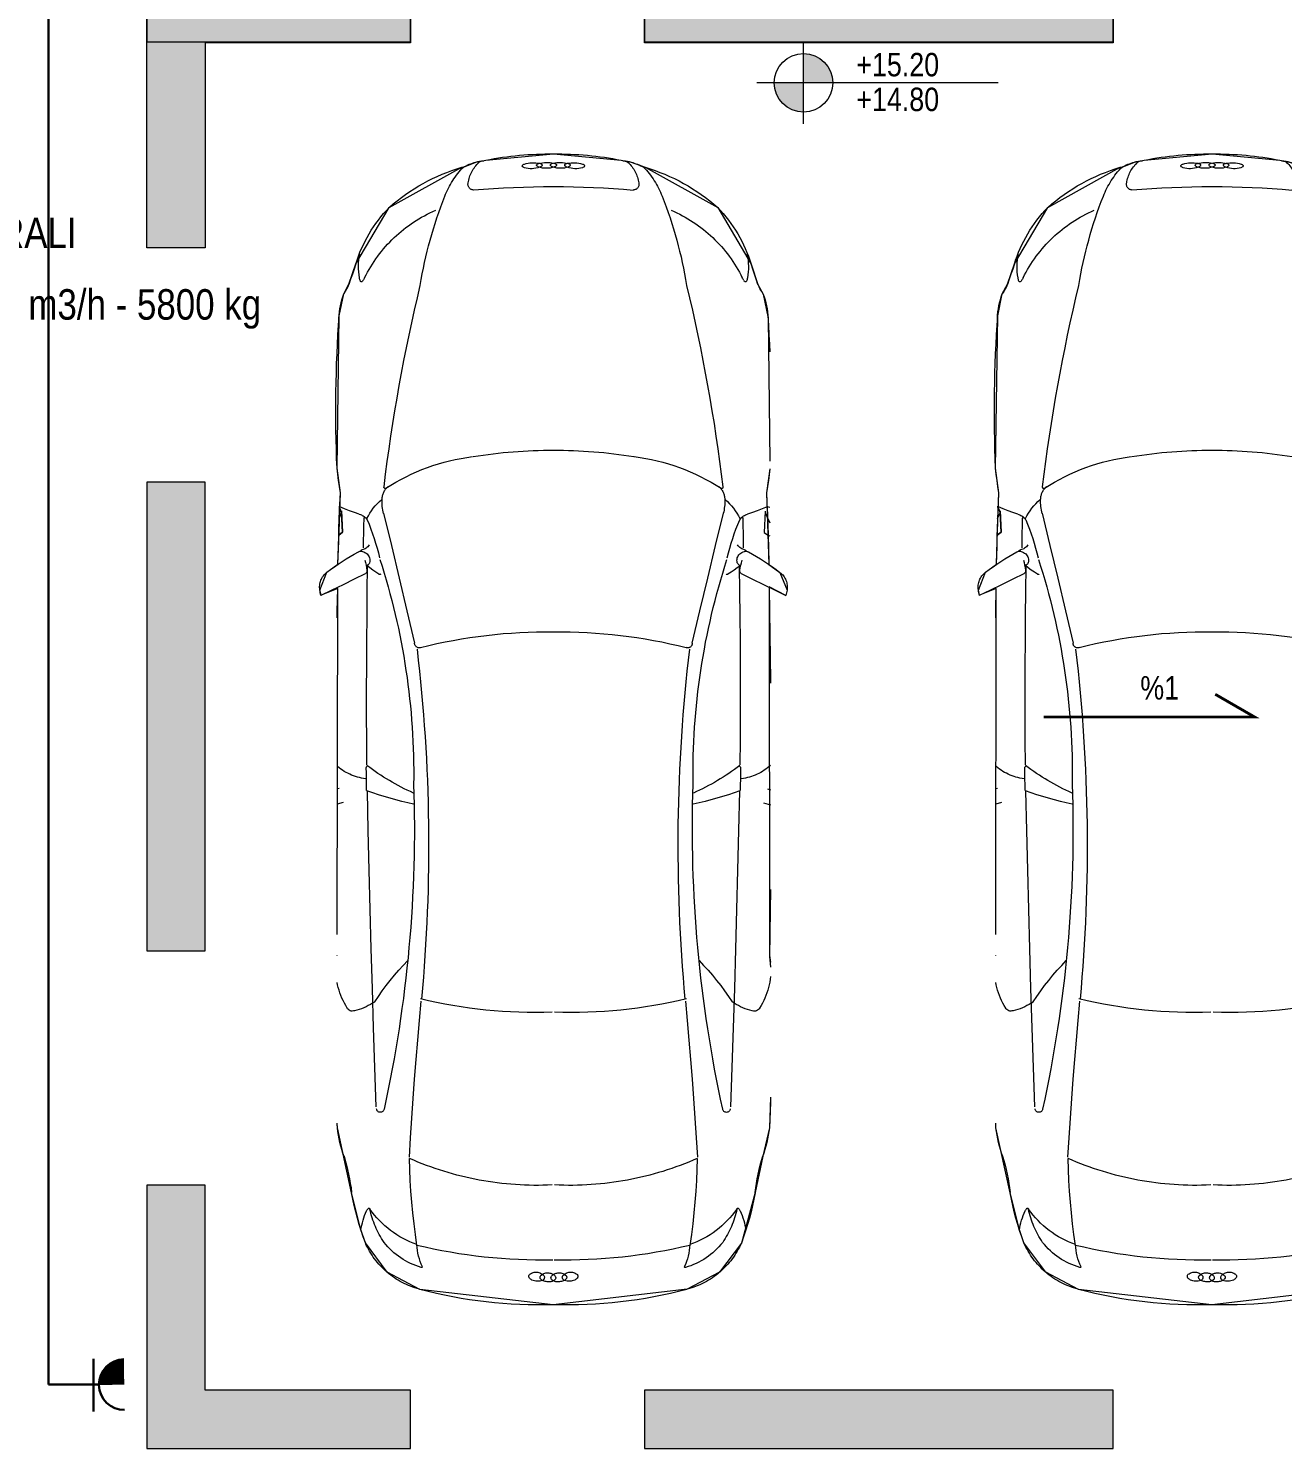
# Model space of a CAD drawing. Extents: x -1439 to 23780, y -1362 to 4476.
# Drawn here: x 20501 to 21036, y 391 to 997 of the extents above; entities that cross this region are included whole.
import ezdxf
from ezdxf.enums import TextEntityAlignment as Align
from ezdxf.xclip import XClip

# ---------------------------------------------------------------- set-up
doc = ezdxf.new("R2010")
doc.units = 0
doc.header["$MEASUREMENT"] = 0
doc.header["$XCLIPFRAME"] = 0
doc.layers.get('0').update_dxf_attribs({"color": 9, "lineweight": 9})
for name, color, linetype, lineweight in [('Audi$0$04', 8, 'Continuous', 9), ('Audi$0$06D', 8, 'Continuous', 9), ('Audi$0$21', 8, 'Continuous', 9), ('E-ETANŞ PRİZ', 7, 'Continuous', 30), ('E-KABLO', 7, 'Continuous', 30)]:
    doc.layers.add(name, color=color, linetype=linetype, lineweight=lineweight)
doc.styles.add('Audi$0$Arial', font='arial.ttf', dxfattribs={"height": 2.5})
doc.styles.add('Audi$0$DEBI-BLOCK', font='arial.ttf', dxfattribs={"width": 0.8})
doc.styles.add('Audi$0$MuuM_TEXT-STANDART', font='ARIALN.TTF')

# ---------------------------------------------------------------- blocks, each defined once
blk = doc.blocks.new('Audi$0$p-m-mekanik')
at = {"style": 'Audi$0$MuuM_TEXT-STANDART'}
for s, p in [('AUDI 1-2. KATLAR KLİMA SANTRALI', (1310.872276474303, 499.6625433275621)), ('LxWxH : 880x390x215 cm - 24600 m3/h - 5800 kg', (1310.872276474303, 469.1384222546076))]:
    blk.add_text(s, height=13, rotation=2.50128718e-08, dxfattribs=at).set_placement(p)
at = {"style": 'Audi$0$DEBI-BLOCK', "width": 0.75, "flags": 8}
for tag, p in [('-', (399.9695746748548, 1627.22826178441)), ('-', (251.7185007271292, 1361.557422710761)), ('-', (3296.348045410516, 465.1614830780345)), ('DEBI', (3296.348045410516, 452.458771057707))]:
    blk.add_attdef(tag, text='', height=13, rotation=90, dxfattribs=at).set_placement(p, align=Align.BOTTOM_RIGHT)
at = {"style": 'Audi$0$DEBI-BLOCK', "width": 0.75, "flags": 9}
for p in [(402.5695746748168, 1610.625549764081), (3298.948045410478, 448.5587710577056)]:
    blk.add_attdef('ID', text='', height=3.9, rotation=90, dxfattribs=at).set_placement(p, align=Align.MIDDLE)
at = {"style": 'Audi$0$DEBI-BLOCK', "width": 0.75, "flags": 8}
blk.add_attdef('KESITY', text='', height=13, rotation=90, dxfattribs=at).set_placement((3279.014712077183, 503.3305871654992), align=Align.TOP_LEFT)
at = {"style": 'Audi$0$DEBI-BLOCK', "width": 0.8, "flags": 8}
blk.add_attdef('X', text='', height=13, rotation=90, dxfattribs=at).set_placement((3279.014712077183, 499.4934261278976), align=Align.TOP_CENTER)
at = {"style": 'Audi$0$DEBI-BLOCK', "width": 0.75, "flags": 8}
blk.add_attdef('KESITX', text='', height=13, rotation=90, dxfattribs=at).set_placement((3279.014712077183, 495.5400562525028), align=Align.TOP_RIGHT)
blk = doc.blocks.new('Audi$0$p-floor mark_01')
h = blk.add_hatch(color=0)
h.dxf.hatch_style = 1
h.paths.add_polyline_path([(100, 587.5), (12.5, 587.5), (12.5, 500), (-12.5, 500), (-12.5, 612.5), (100, 612.5)])
h = blk.add_hatch(color=0)
h.dxf.hatch_style = 1
h.paths.add_polyline_path([(400, 587.5), (200, 587.5), (200, 612.5), (400, 612.5)])
h = blk.add_hatch(color=0)
h.dxf.hatch_style = 1
h.paths.add_polyline_path([(12.5, 400), (-12.5, 400), (-12.5, 200), (12.5, 200)])
h = blk.add_hatch(color=0)
h.dxf.hatch_style = 1
h.paths.add_polyline_path([(-12.5, 100), (-12.5, -12.5), (100, -12.5), (100, 12.5), (12.5, 12.5), (12.5, 100)])
h = blk.add_hatch(color=0)
h.dxf.hatch_style = 1
h.paths.add_polyline_path([(200, 12.5), (200, -12.5), (400, -12.5), (400, 12.5)])
at = {"color": 0}
for points in [[(100, 587.5), (12.5, 587.5), (12.5, 500), (-12.5, 500), (-12.5, 612.5), (100, 612.5), (100, 587.5)], [(400, 587.5), (200, 587.5), (200, 612.5), (400, 612.5), (400, 587.5)], [(12.5, 400), (-12.5, 400), (-12.5, 200), (12.5, 200), (12.5, 400)], [(-12.5, 100), (-12.5, -12.5), (100, -12.5), (100, 12.5), (12.5, 12.5), (12.5, 100), (-12.5, 100)], [(200, 12.5), (200, -12.5), (400, -12.5), (400, 12.5), (200, 12.5)]]:
    blk.add_lwpolyline(points, close=True, dxfattribs=at)
blk = doc.blocks.new('Audi$0$Group-321-1')
at = {"lineweight": 0}
for p, q in [((384783.0404226189, 69371.03703737732), (384783.0454955257, 69371.02952570902)), ((384784.4115424383, 69370.33322623753), (384784.4024818865, 69370.33296943169))]:
    blk.add_line(p, q, dxfattribs=at)
blk.add_lwpolyline([(384781.5515142901, 69367.98434943637), (384781.7489756022, 69367.69058126317), (384781.7548534236, 69367.68634296917), (384781.7923387385, 69367.64408719695), (384781.826259134, 69367.61685041881), (384782.0711422035, 69367.46127779443), (384782.3402966903, 69367.35298919129), (384782.3816751229, 69367.34140437085), (384782.4452552769, 69367.33317311786), (384782.7990547579, 69367.34397295988), (384783.036277071, 69367.49413952335), (384783.1020985211, 69367.55806925843), (384783.1402993364, 69367.58425538782), (384783.2058003336, 69367.66632236853), (384783.5053245599, 69368.23258221608), (384783.540306937, 69368.33224291622), (384783.6890093816, 69368.59966389736), (384783.7466077069, 69368.6084239063), (384783.8084187516, 69368.66262315822), (384783.8147476728, 69368.6843675388), (384783.7336735199, 69368.6843675388), (384784.4562495247, 69370.08700017455), (384784.536334641, 69370.2161617595), (384784.6671285072, 69370.4777350574), (384784.7897134165, 69370.73858226684), (384784.819535446, 69370.85867902258), (384784.8615447482, 69371.01198618795), (384784.907766177, 69371.2301975283), (384784.8820960541, 69371.3837804609), (384784.7923171953, 69371.51100635812), (384784.3138549381, 69371.83118594532), (384783.7776961802, 69372.0326255127), (384783.6197348419, 69372.03176459095), (384783.4799804747, 69371.96309589971), (384783.4374216382, 69371.9222494662), (384783.3299404929, 69371.79881007994), (384783.1493434826, 69371.58060250159), (384783.0088543631, 69371.32894572419), (384782.874466604, 69371.0739785558), (384782.8142959055, 69370.9298333333), (384782.0989579112, 69369.5315053641), (384782.0492403426, 69369.59011353157), (384782.0345796579, 69369.57315460613), (384782.0265719897, 69369.49133745974), (384782.0530293756, 69369.43943073365), (384781.9224232807, 69369.16272069358), (384781.8618378587, 69369.07620232357), (384781.572733821, 69368.4935200099), (384781.5478329869, 69368.4016861774), (384781.5487652928, 69368.35456400849), (384781.535104096, 69368.2638132716), (384781.5515142901, 69367.98434943637)], close=True, dxfattribs=at)
for centre, radius, start, end in [((384783.7002488226, 69371.6913544825), 0.3498021483591383, 77.58661068379296, 129.0275571541324), ((384783.3656927163, 69370.12154418147), 1.954988160792558, 60.96601148066394, 77.83400075226027), ((384784.3200433344, 69371.04522039733), 1.244267272932652, 132.4655380697325, 142.7244158092593), ((384783.7202785564, 69371.82730503439), 0.2983663543140856, 161.3049374906192, 177.743599169579), ((384783.7431655147, 69371.57129641499), 0.4025143222824345, 118.7200405959984, 140.7847687057622), ((384783.680325825, 69371.6404067432), 0.312480107745655, 79.03531116137512, 114.6796663962398), ((384783.8911569568, 69371.74893458892), 0.2435775742046316, 127.2849191610867, 150.4820625111644), ((384783.7368842547, 69371.94078550737), 0.0070138906523912, 14.30737728654492, 65.78766829894647), ((384783.6239929062, 69371.45449564197), 0.4181482123973927, 82.5082130728109, 117.4781367208745), ((384786.159974889, 69370.09974605514), 3.047871568934975, 144.4512639894666, 151.4415190125865), ((384783.1339376865, 69369.63706716785), 2.300484933354411, 61.7007492894186, 76.26458323917203), ((384782.5382675502, 69372.33731877894), 0.9574641858481436, 316.2185710409952, 325.7418044744119), ((384783.5083511993, 69371.84107766264), 0.0862314491859874, 181.3459599537109, 189.6397386832451), ((384783.4275220588, 69371.82806669494), 0.0044218996027969, 198.8504189284605, 328.8627297751233), ((384783.4780704501, 69370.06385943378), 1.95498816084812, 47.82212561582031, 64.69011485358692), ((384784.1758989197, 69371.76587521982), 0.0116228077802083, 115.4858821309777, 202.8384480021364), ((384784.2047976461, 69371.77977778294), 0.0436816092483191, 204.9366467582745, 291.6010371563049), ((384784.1827314048, 69371.75273581482), 0.0264285725199241, 86.25131350310285, 116.6000344669025), ((384784.1802174372, 69371.71738374222), 0.0618696848978988, 44.04057309094982, 86.06863463306861), ((384784.218950953, 69371.74828310356), 0.0100725345705801, 111.9283104300689, 196.7628904811233), ((384784.245017412, 69371.75461838322), 0.0368322690439756, 193.5154874138824, 249.2754029825842), ((384784.226715495, 69371.73132559302), 0.0287379628545424, 93.4708897569202, 113.7003470534444), ((384784.215737871, 69371.75099650183), 0.0129126003587845, 292.5149725822491, 43.91301186059133), ((384784.2217792669, 69371.69202346112), 0.0680624771396786, 58.34094723028844, 87.30825091934582), ((384784.266549536, 69371.72705086012), 0.0152877514780457, 157.3959095720804, 204.4646875178178), ((384784.2639588178, 69371.72678129884), 0.0130583123064995, 105.2380549100657, 152.0925405282488), ((384784.2396135595, 69371.72114288357), 0.0339160089870706, 22.28965877449798, 58.16624635326638), ((384784.2683673544, 69371.70638323901), 0.0339160089425257, 67.48988053183197, 103.3664676801319), ((384784.2587574183, 69371.72945123544), 0.0130583121902756, 333.563584708396, 20.4180717973747), ((384784.2551028978, 69371.67491806857), 0.0680624771660405, 38.34787549762579, 67.31517932069293), ((384783.6080829738, 69371.27260708438), 0.5525423945704754, 133.0236941956187, 146.1227845706138), ((384784.2512866112, 69371.76084167145), 0.0450205052383476, 244.6107160294459, 282.6821737362323), ((384784.2938193696, 69371.73900913072), 0.0450205049078826, 202.9739526592234, 241.0454105083228), ((384784.2574662653, 69371.73171340469), 0.0152877516284439, 281.1914392787127, 328.2602167012451), ((384784.292417197, 69371.73028754357), 0.0368322691756745, 236.3807232756979, 292.1406388998525), ((384784.3065419157, 69371.70438576999), 0.0129126003619169, 81.74311441453403, 193.141154583526), ((384784.3363048409, 69371.71227366879), 0.043681609322776, 194.0550892317754, 280.7194796334733), ((384784.3024642308, 69371.70541480399), 0.01007253459776, 288.8932358830022, 13.72781480011426), ((384784.2841596418, 69371.70183886975), 0.0287379630892161, 11.95577948215946, 32.18523628089459), ((384784.2999360788, 69371.6559308244), 0.0618696846305092, 39.58749169758675, 81.61555320856033), ((384784.3418542116, 69371.6806885121), 0.0116228078840048, 282.8176808536799, 10.17024456856148), ((384784.3271952625, 69371.67858090076), 0.0264285726363793, 9.056091890992866, 39.4048127679727), ((384783.2195127354, 69369.59314053798), 2.300484933358805, 49.39154326351768, 63.95537709086441), ((384793.5272064585, 69365.62204652262), 11.96680530893938, 150.1372720717108, 152.8972310905396), ((384800.1056264557, 69364.19625620602), 18.17990201205225, 156.1349588412521, 158.2411111303297), ((384783.4050481375, 69370.21541081375), 1.343000516641577, 60.01738873332177, 86.68797196595672), ((384784.5585694397, 69371.25076890897), 0.3498021485358823, 356.6285692132683, 48.06951584809453), ((384783.2748803343, 69371.42358390622), 0.0158656320071467, 339.003904687722, 150.3983213057386), ((384784.4940709949, 69371.43945206945), 0.2435775744201498, 335.1740638174758, 358.3712070646293), ((384784.739884166, 69371.42593443386), 0.007013890488563001, 59.86845844248861, 111.348749926108), ((384784.5287863645, 69371.20488245763), 0.3124801078493274, 10.97646013994169, 46.62081514681707), ((384865.0478565178, 69325.718902895), 93.69606463265801, 150.8030725621275, 151.6277473261973), ((384777.8715314694, 69372.85345975014), 5.605247355084512, 330.8944123424992, 345.1643524666977), ((384783.5313988864, 69370.15055356114), 1.343000516431742, 38.96815450401051, 65.63873755694424), ((384781.8315180973, 69372.32159134217), 3.047871569132416, 334.2146073840299, 341.2048623741222), ((384784.410565533, 69371.05073911423), 0.4181482126543444, 8.177989688528863, 43.14791337133943), ((384784.4360016789, 69371.21565586214), 0.4025143225143703, 344.8713578246735, 6.936085858047674), ((384783.6722759097, 69371.37772666202), 1.244267272650692, 342.9317105809953, 353.190588269219), ((384784.6573576429, 69371.34629185747), 0.2983663541265296, 307.9125272197693, 324.351188955416), ((384783.7734386867, 69370.61255045596), 1.010455724059688, 153.0694778982191, 161.9185911851493), ((384783.1167923395, 69370.8332581143), 0.3186275708637596, 120.9728856795587, 155.4755557488732), ((384782.9706170958, 69371.07419906514), 0.0368887230569643, 91.80000956888539, 120.3439243344244), ((384782.9629824776, 69371.07908416017), 0.0326344118359172, 45.48642201566353, 78.55436450792334), ((384782.8486255968, 69370.93316240872), 0.2178507720010953, 28.76175149546496, 50.9847501003894), ((384784.8286298975, 69371.10886236947), 0.0044218994446907, 156.7933951792741, 286.8057034424609), ((384784.792084843, 69371.18212282412), 0.0862314492585211, 296.016387643213, 304.3101665108914), ((384784.1505833879, 69371.13774394048), 1.110373976815149, 185.5929860547506, 197.2706345992854), ((384785.7607760822, 69370.68316910429), 0.9574641856548224, 159.9143219344002, 169.4375553464991), ((384768.9055667257, 69380.21159585133), 18.17990201197529, 327.4150153400575, 329.5211675918141), ((384822.9408911379, 69349.52026877638), 45.48090917561267, 151.9178272061257, 153.8966286939996), ((384776.6074931544, 69373.5829487619), 7.123628307055153, 326.0793961133, 338.1164433750532), ((384782.7340587102, 69368.932494688), 2.053129795241379, 60.68216725469162, 76.50320586801631), ((384784.272049805, 69370.93178548297), 0.5525423943988907, 339.5333418177627, 352.6324322789538), ((384784.5889532362, 69370.74905558713), 0.0158656321567198, 335.2578058237369, 146.652221711764), ((384782.8801234989, 69368.85751799813), 2.053129795126458, 49.15292047915004, 64.97395933781989), ((384788.9004862178, 69367.19217391433), 5.605247355051272, 140.4917738339094, 154.7617140281527), ((384699.7854853228, 69410.54992655918), 93.69606463261509, 334.0283790765118, 334.8530537861511), ((384773.8987516132, 69375.69755194742), 11.96680530874396, 332.7588953542664, 335.5188543458619), ((384790.2300502175, 69366.59033784733), 7.123628307177032, 147.5396829630128, 159.5767301286856), ((384783.8462355316, 69371.29396909924), 1.11037397676685, 288.3854918774865, 300.0631404692817), ((384784.4389430626, 69370.11683466512), 0.2178507722216231, 74.67137631840478, 96.89437483386291), ((384784.2014482712, 69370.27649209213), 0.3186275708698421, 330.1805708137133, 4.683240604397087), ((384784.4908480612, 69370.29481366627), 0.0326344118661757, 47.10176180129525, 80.1697042691917), ((384784.4824284086, 69370.29816940802), 0.0368887229124478, 5.312201861807474, 33.85611631798246), ((384825.2730058789, 69347.60695140138), 48.30265178816379, 152.0551005723645, 152.1719452873196), ((384782.4027800147, 69368.6924993447), 1.563621213239429, 74.98539193690318, 82.5895034223858), ((384783.6393448883, 69370.68138230266), 1.010455724038191, 323.7375350634988, 332.5866484991483), ((384782.4964555969, 69369.9749909546), 0.2387884675881178, 70.63492537720325, 104.3906069724314), ((384782.7293223899, 69369.20786341075), 0.9545311043662441, 86.62790421040638, 100.5160201591195), ((384782.5618396718, 69370.15329435584), 0.0058476883975403, 151.7804776858651, 223.8989130914362), ((384821.1878617357, 69350.01289725953), 43.56496261790569, 152.4768734628505, 153.5907061841437), ((384780.1045679153, 69371.44513727463), 2.972654988612402, 314.8855468710587, 333.6766171440912), ((384743.6697706304, 69390.21102161384), 45.48090917596133, 331.7594977081923, 333.7382992418987), ((384783.1066297747, 69369.01418730992), 0.9545311044009102, 25.14010633848291, 39.0282223038683), ((384782.8782287625, 69368.44844618438), 1.56362121325601, 43.06662273578132, 50.67073440441602), ((384782.098825665, 69369.52556623396), 0.07995125130081401, 143.4718717064225, 205.3483243032675), ((384782.1495170811, 69369.49737355059), 0.1376712735919119, 137.1664338394829, 146.6021581154718), ((384967.4627986772, 69508.00272714767), 231.3789947734501, 216.7416157136026, 216.7940108203771), ((384678.7516665729, 69458.2207693468), 136.450565060422, 319.2526015187024, 319.4925882230672), ((384782.514923584, 69369.58202828282), 0.0185971796773038, 41.38587348726872, 155.3161465843415), ((384783.9579523336, 69371.21199646419), 2.158500350013701, 228.5421561994104, 243.7224231827864), ((384786.4545019648, 69368.18564510044), 2.972654988729948, 151.9795091467883, 170.7705794288091), ((384782.9195613969, 69369.91120294857), 0.986771052513436, 205.1819552525269, 214.4777125467105), ((384740.7557081665, 69390.99062567906), 48.30265178813734, 333.4841811311338, 333.6010257834328), ((384795.1786366188, 69363.07501582892), 14.58723217685821, 154.131932185875, 155.3338004803066), ((384783.9724497939, 69369.42921240196), 0.0058476883722028, 261.7572125040324, 333.8756493155701), ((384783.8656865405, 69369.27214939585), 0.238788467603148, 21.26551931947093, 55.02120103576603), ((384782.1321205707, 69369.37989430026), 0.0385583782957723, 287.171053284051, 347.5367777232382), ((384781.9661107239, 69369.54334083943), 0.2494251296583731, 316.3484353704709, 326.7202074930113), ((384782.1505732414, 69369.37410034241), 0.0193525761953757, 352.1472999411857, 47.07927246585621), ((384782.2653205382, 69368.91444785756), 0.4843113183250864, 94.4328073924962, 101.9444058529415), ((384782.1667148628, 69369.41423542725), 0.0111774059663441, 312.8598860043378, 34.81050539448773), ((384782.2279977844, 69369.38900550512), 0.0083074887732057, 38.23228437482054, 92.0308323370829), ((384745.0919206057, 69389.07379500679), 43.56496261794364, 332.0654201917997, 333.1792529147895), ((384791.1445365428, 69364.80545010675), 10.09567924637132, 153.389795120458, 154.106662977346), ((384781.4440564258, 69369.96942800487), 0.9861543805361744, 309.9161742944115, 319.8631083056857), ((384782.12392833, 69369.36343779713), 0.0208682048374519, 210.1337502563614, 261.9010480954536), ((384782.1219502368, 69369.34509301705), 0.0094106451753982, 178.2703908717264, 230.3207191817169), ((384782.0851622913, 69369.29985552678), 0.0488975542694614, 5.779055627024446, 50.9892651037068), ((384782.1315955954, 69369.39582904265), 0.054101346892036, 258.6932034876902, 282.7156460172121), ((384784.018856284, 69371.18073378534), 2.158500350037418, 241.9337030407994, 257.1139701947554), ((384781.8011505918, 69367.55738424876), 1.667026785979498, 81.88636859993944, 84.94229609538489), ((384782.0500725403, 69369.26028403842), 0.0543016107197016, 255.4486190132045, 293.8595052256877), ((384782.0653454593, 69369.21232467062), 0.0035137453124988, 147.6525392057015, 275.801275964945), ((384782.3152485478, 69369.20194695273), 0.2414633490335972, 178.311176037347, 202.8016539544177), ((384782.0802959231, 69369.20745194767), 0.0065910963693464, 121.6403048658037, 166.7714618673126), ((384783.0276578172, 69368.32429630242), 1.387263075282165, 142.8162607961192, 147.1796447808551), ((384782.2723870996, 69369.02588451227), 0.1960015393010728, 137.8698248164604, 155.4347593373984), ((384787.0531752221, 69366.13740280231), 5.965444346038106, 150.4859381148569, 156.7364650485879), ((384782.1584124901, 69369.07403078822), 0.0723333247977811, 153.7581970164235, 202.5543009926437), ((384783.535627186, 69369.05808970696), 0.0185971797512997, 330.3399798796877, 84.27025324804757), ((384789.1280892799, 69366.44559309975), 7.518706228063415, 159.6869696588059, 166.351560767887), ((384782.081767011, 69369.05536290497), 0.0048078029205758, 20.93842580388289, 175.9316898251757), ((384782.8575929597, 69369.5028645388), 0.8908880835858148, 210.0252118511443, 235.5657263307474), ((384916.0428692807, 69336.41654079402), 136.4505650603141, 166.163538255242, 166.4035248560552), ((384783.6274330568, 69370.50178279419), 2.151138606382601, 233.7693723993977, 242.935324073966), ((384783.54604492, 69368.7124371674), 0.0083074889180692, 33.62529393752668, 87.42384260969322), ((384783.1386963838, 69368.46613426688), 0.4843113183116575, 23.71172052802407, 31.22331903545619), ((384784.4746301554, 69368.4138006111), 0.986154380546764, 165.793018057383, 175.739952030911), ((384783.5945304599, 69368.62922294658), 0.0385583783638112, 138.119348756019, 198.4850731161236), ((384783.5790662786, 69368.64083888808), 0.0193525762280166, 78.57685456609488, 133.5088265712049), ((384783.8241060239, 69368.58961106937), 0.2494251295861567, 158.9359187462275, 169.3076908972171), ((384783.6022679833, 69368.67734995321), 0.0111774059668472, 90.84562145838028, 172.7962398346345), ((384788.1969488005, 69600.02189305398), 231.3789947734216, 268.8621154051777, 268.9145106185428), ((384783.7323015347, 69368.68708479892), 0.0799512512683751, 280.3078022265083, 342.1842546616202), ((384783.6798451307, 69368.71183904549), 0.1376712734655701, 339.0539681991913, 348.4896925480284), ((384783.6344523101, 69370.4981797329), 2.151138606369366, 242.7208023194934, 251.8867539776508), ((384774.624146454, 69373.28555112693), 10.09567924627692, 331.5494633472379, 332.2663313727987), ((384783.5568694275, 69368.54441179225), 0.0488975541103994, 74.66686139083411, 119.877070890817), ((384770.8665620931, 69375.55467562375), 14.58723217680829, 330.3223259399804, 331.5241941538019), ((384783.607783936, 69368.63808505546), 0.0541013465061648, 202.9404803543278, 226.9629228572176), ((384783.5721818515, 69368.60067290803), 0.0094106453711274, 255.3354071543315, 307.3857353745208), ((384783.5859344696, 69368.61297369262), 0.0208682049644928, 223.755078100961, 275.522375956357), ((384783.5672203709, 69369.578752353), 0.9867710528856712, 271.1784137743861, 280.4741711580764), ((384781.8971335092, 69368.35772794568), 0.3520556503604513, 155.674600036337, 172.8272365742936), ((384783.225122789, 69368.53683462628), 0.1960015392361341, 330.2213669267638, 347.786301640769), ((384783.3431940654, 69368.67429102039), 0.2414633488211516, 282.854472456326, 307.3449501831015), ((384783.4846254347, 69368.48659390149), 0.0065910965856936, 318.8846656675594, 4.015819336332199), ((384783.5451708903, 69368.49283333213), 0.0543016106825458, 191.7966211245937, 230.2075072471659), ((384783.4972995813, 69368.47728660278), 0.0035137453697357, 209.8548504763201, 338.0035861865044), ((384781.2507015888, 69368.37223716514), 0.2985871932513548, 356.6067216570964, 5.66016134063183), ((384783.2715557018, 69369.29037283272), 0.8908880832961521, 250.0903999861584, 275.6309143837634), ((384783.3306810764, 69368.47229221054), 0.0723333248765244, 283.1018253822615, 331.8979294430074), ((384783.3601909798, 69368.39913358222), 0.0048078029345668, 309.7244379823752, 104.7176999173818), ((384782.3066148866, 69367.29792377226), 1.667026786108718, 40.71383002182051, 43.76975784659761), ((384764.3471729328, 69370.88590239074), 17.38678604634456, 351.3261701355285, 351.6312925582594), ((384777.1322378698, 69372.60319780724), 7.518706227856923, 319.3045656259003, 325.9691568272747), ((384781.8006690071, 69368.14100545777), 0.280929753177643, 142.9980094470155, 163.9070246264475), ((384781.6108113529, 69368.28765831693), 0.0411438464539288, 126.4312649320135, 146.9765236121961), ((384781.5893623901, 69368.31792605919), 0.0039790854840795, 74.7911836373757, 133.7856326445535), ((384781.5844523271, 69368.31345056061), 0.0102270300912391, 1.637601306852396, 54.39629475396457), ((384781.5006214761, 69368.30128172236), 0.09488540598161099, 358.816994299394, 7.383893231302007), ((384782.2011879791, 69368.28944747361), 0.605781818662173, 179.0659416800502, 219.4797755979876), ((384782.2147994305, 69368.74154560432), 1.387263075243672, 338.4764815404474, 342.8398656467571), ((384782.1372638864, 69368.15895853838), 0.6112208503833017, 170.0439005854987, 196.5990624265012), ((384783.5739930696, 69367.65105117156), 1.842265409779598, 162.0198581950229, 174.3283621307194), ((384778.0913312027, 69370.73761757957), 5.965444345839508, 328.9196613507256, 335.1701882821022), ((384782.3165630052, 69368.28534245209), 0.8221291455187598, 201.4761581976096, 226.3392365936705), ((384782.1191241487, 69367.79541977035), 0.3802511141003176, 174.3104731621578, 196.6697420161616), ((384781.9404698478, 69367.68894818542), 0.1449324580838845, 160.421482749868, 200.1827664714715), ((384781.8273504815, 69367.73204394888), 0.0243161162774968, 63.76494991939244, 169.9952658025476), ((384784.0991778646, 69371.38049728776), 4.273889901050794, 238.0489160236515, 242.634110258559), ((384781.9366804476, 69367.80858158108), 0.2188669085750566, 213.4366515774982, 228.8732714406686), ((384781.3492981714, 69368.79301194695), 1.842265409917504, 311.3277641313319, 323.6362681777017), ((384781.862583654, 69367.70928803753), 0.0958410027359276, 222.8672589702789, 244.0074838356121), ((384781.8297528776, 69367.64896682558), 0.0272133221992764, 202.2017716436486, 232.2843354215208), ((384782.6953174758, 69368.71429539406), 1.399874235631634, 231.6245645209734, 243.520375042481), ((384782.9009679686, 69367.8424484893), 0.3520556507087822, 312.828889903144, 329.9815262294022), ((384781.9794815796, 69367.56597502658), 0.00393016241724, 106.1480038918371, 191.2356342870596), ((384781.9925914532, 69367.56896170812), 0.0173747610563239, 192.4725242850968, 226.4338394067552), ((384781.9841570789, 69367.54772153107), 0.0227713724609817, 79.74326276873546, 104.6743466444739), ((384782.0763397061, 69367.65717715042), 0.1390124710729419, 226.4812893768036, 253.2418444075125), ((384781.9679435661, 69367.46729640094), 0.104786947275816, 43.02744566408024, 79.06399564217247), ((384784.0734452069, 69371.3937061488), 4.273889901074466, 243.0220161175712, 247.607210357313), ((384782.668248841, 69368.04969990898), 0.6057818186550332, 266.1763506422281, 306.5901848306168), ((384782.7811054278, 69367.6377364765), 0.2809297532821471, 321.7491018256342, 342.658117023229), ((384783.0862381876, 69367.48736692885), 0.0948854059176445, 118.2722331390893, 126.839132111113), ((384795.1853947904, 69355.05629817258), 17.38678604633298, 134.0248337296906, 134.3299561979311), ((384783.0472591229, 69367.56257547026), 0.0102270301144433, 71.25983290709485, 124.0185261504152), ((384783.0109369656, 69367.56895817883), 0.0411438464094715, 338.6796030238081, 359.2248616074733), ((384783.0480334304, 69367.56917389837), 0.0039790853336872, 351.8704943628009, 50.86494417038347), ((384783.2895747219, 69367.32566078022), 0.2985871930353492, 119.995965032492, 129.049404645721), ((384782.0325342914, 69367.53539302167), 0.0039301626079234, 108.0078665659346, 193.0954979226211), ((384782.0455403257, 69367.53880361159), 0.0173747611132521, 194.3323887197008, 228.293703100671), ((384782.0377997459, 69367.51730088591), 0.0227713723763501, 81.60312753151732, 106.534210751136), ((384782.1263814225, 69367.62969063593), 0.1390124710983048, 228.3411537296626, 255.10170880669), ((384782.042998359, 69367.54591466028), 0.0228623931432975, 252.8527719302951, 277.4763585965605), ((384782.0242049767, 69367.43639191361), 0.1047869471821187, 44.88731007092645, 80.92386002675111), ((384782.022284549, 69367.51841321128), 0.030184117365996, 24.43778123601803, 42.48023936365997), ((384782.0456562727, 69367.52817047927), 0.0049340362184041, 273.6821905129262, 33.68219178308403), ((384782.0856428842, 69367.5070749807), 0.0049340361836441, 90.11406990416125, 210.1140720258274), ((384782.1018671087, 69367.51473624732), 0.0228623932079406, 206.3199036467378, 230.943489885124), ((384782.0905347122, 69367.48222519677), 0.0301841173821539, 81.31602286477012, 99.35848025596957), ((384782.1757827104, 69367.60433240255), 0.1390124710651526, 230.5544175494868, 257.3149725257593), ((384782.0966686701, 69367.51740466391), 0.0228623930939039, 254.7126363867601, 279.3362230561346), ((384782.0782822861, 69367.40863342576), 0.1047869470903695, 44.73226628780361, 80.76881625816543), ((384782.0768583336, 69367.48924543503), 0.0301841174668981, 26.29764567827616, 44.3401035592378), ((384782.099901072, 69367.49975609347), 0.0049340363351814, 275.5420560551542, 35.54205451561253), ((384782.5994852304, 69367.92169515246), 0.6112208505875798, 289.0570639881478, 315.6122256565617), ((384782.7254130076, 69368.69884702105), 1.399874235663832, 242.1357512690006, 254.031561633046), ((384782.1403507636, 69367.47956273769), 0.0049340363000382, 91.97393460065119, 211.973935471551), ((384782.1563177943, 69367.48774652643), 0.0228623929562839, 208.179767933893, 232.8033541215398), ((384782.1460465161, 69367.45488480931), 0.030184117315496, 83.17588705196574, 101.2183454130342), ((384782.2272866086, 69367.57969441717), 0.1390124711764063, 232.4142818747512, 259.1748370846415), ((384782.1490580919, 69367.48566678428), 0.017374760919182, 257.3624225700835, 291.3237376171514), ((384782.1361889694, 69367.38093415352), 0.1047869472207114, 46.59213081778669, 82.6286806264869), ((384782.1360986119, 69367.46684297836), 0.0227713724816486, 19.1219158435863, 44.05299919335773), ((384782.153868352, 69367.47311089128), 0.0039301625266179, 292.5606285544276, 17.64826017318684), ((384782.2044273679, 69367.46022396332), 0.0173747609343597, 259.2222874933464, 293.1836022734426), ((384782.1920856431, 69367.44098947325), 0.0227713724379093, 20.98178005935979, 45.91286328079482), ((384782.2096425963, 69367.4478308022), 0.00393016250336, 294.4204922045912, 19.5081227562845), ((384782.4332587368, 69367.42102446435), 0.0243161161897754, 315.6608603763217, 61.89117663580637), ((384782.3323026803, 69367.48781600955), 0.1449324580284345, 285.4733600371055, 325.2346436156128), ((384782.3146730294, 69367.69504234257), 0.3802511142623957, 288.9863843949592, 311.3456532616339), ((384782.3942307805, 69367.43638762094), 0.0958410028102468, 241.6486427703407, 262.7888675763328), ((384782.364355668, 69367.37454923353), 0.0272133223830799, 253.3717913403474, 283.4543547948513), ((384782.431717333, 69367.55447361052), 0.2188669085771363, 256.7828547440725, 272.2194747242026), ((384782.5976590696, 69368.14105269796), 0.8221291456024497, 259.3168899770112, 284.1799681154629)]:
    blk.add_arc(centre, radius, start, end, dxfattribs=at)
blk = doc.blocks.new('Audi$0$Group-322-1')
for p, q in [((384781.2966316729, 69370.15966860268), (384781.2702521097, 69370.09158108871)), ((384781.3309641568, 69370.21046979878), (384781.2966316729, 69370.15966860268)), ((384781.5742777753, 69369.97369966697), (384781.3309641568, 69370.21046979878)), ((384781.2351737057, 69370.03731856633), (384781.1990561204, 69370.00453540022)), ((384781.2556898024, 69370.01723791294), (384781.2351737057, 69370.03731856633)), ((384781.2702521097, 69370.09158108871), (384781.2556898024, 69370.01723791294)), ((384781.1618778258, 69369.97313559402), (384781.1406990381, 69369.93830641043)), ((384781.1990561204, 69370.00453540022), (384781.1618778258, 69369.97313559402)), ((384781.7840171732, 69369.47056705164), (384781.1997322143, 69370.00397158565)), ((384781.9623075615, 69369.39405936755), (384781.2556904473, 69370.01686126403)), ((384781.2556904473, 69370.01686126403), (384781.2754445061, 69369.99908607303)), ((384781.6544890143, 69369.86906011368), (384781.5742777753, 69369.97369966697)), ((384781.1406990381, 69369.93830641043), (384781.6919448003, 69369.43474844545)), ((384781.7823085762, 69369.66068357282), (384781.6544890143, 69369.86906011368)), ((384781.9441065457, 69369.42450143058), (384781.7823085762, 69369.66068357282)), ((384781.6228159528, 69369.410935877), (384781.7921490122, 69369.4694859317)), ((384781.7921490122, 69369.4694859317), (384781.8012634439, 69369.46466192511)), ((384781.8012634439, 69369.46466192511), (384781.8316628703, 69369.4192959392)), ((384781.8240559075, 69369.44527857442), (384781.8377311785, 69369.45634575747)), ((384781.8377311785, 69369.45634575747), (384781.8620362918, 69369.44348156192)), ((384781.8620362918, 69369.44348156192), (384781.8992648273, 69369.41829226926)), ((384781.6182764193, 69369.39504930857), (384781.6228159528, 69369.410935877)), ((384781.6494249496, 69369.36209115732), (384781.6182764193, 69369.39504930857)), ((384781.7937180371, 69369.38451318264), (384781.6889143468, 69369.35947822874)), ((384781.7663819642, 69369.38067696779), (384781.9464483798, 69369.21768066558)), ((384781.8225679475, 69369.39118342348), (384781.7937180371, 69369.38451318264)), ((384781.8894124919, 69369.36312169714), (384781.8225679475, 69369.39118342348)), ((384781.8316628703, 69369.4192959392), (384781.8726861344, 69369.40491804168)), ((384781.8992648273, 69369.41829226926), (384781.920532629, 69369.385060956)), ((384781.917514676, 69369.37203770637), (384781.908398824, 69369.36222441612)), ((384781.920532629, 69369.385060956), (384781.917514676, 69369.37203770637)), ((384781.9862521563, 69369.35965170134), (384781.9441065457, 69369.42450143058)), ((384781.6889143468, 69369.35947822874), (384781.6494249496, 69369.36209115732)), ((384781.908398824, 69369.36222441612), (384781.8894124919, 69369.36312169714)), ((384781.9691917833, 69369.30809108744), (384781.9114439378, 69369.36061321037)), ((384781.9625411526, 69369.22983487732), (384782.0080103743, 69369.30884947312)), ((384781.965932043, 69369.2362162193), (384781.9699670123, 69369.32571199241)), ((384781.9699670123, 69369.32571199241), (384781.9862521563, 69369.35965170134)), ((384781.9978159478, 69369.32898527349), (384781.9767450064, 69369.34831438787)), ((384782.0080103743, 69369.30884947312), (384781.9978159478, 69369.32898527349))]:
    blk.add_line(p, q)
blk.add_lwpolyline([(384781.3309641568, 69370.21046979878), (384781.5742777753, 69369.97369966697), (384781.6544890143, 69369.86906011368), (384781.7823085762, 69369.66068357282), (384781.9441065457, 69369.42450143058), (384781.9862521563, 69369.35965170134), (384781.979569146, 69369.34572370526), (384781.9978159478, 69369.32898527349), (384782.0080103743, 69369.30884947312), (384781.965932043, 69369.2362162193), (384781.9464483798, 69369.21768066558), (384781.7687364257, 69369.37854570683), (384781.6889143468, 69369.35947822874), (384781.6494249496, 69369.36209115732), (384781.6182764193, 69369.39504930857), (384781.6228159528, 69369.410935877), (384781.6919448003, 69369.43474844545), (384781.1406990381, 69369.93830641043), (384781.1618778258, 69369.97313559402), (384781.1990561204, 69370.00453540022), (384781.2351737057, 69370.03731856633), (384781.2556904473, 69370.01686126403), (384781.2702521097, 69370.09158108871), (384781.2966316729, 69370.15966860268)], close=True)
blk = doc.blocks.new('Audi$0$Group-323-1')
for p, q in [((384784.0264823449, 69368.50947018909), (384784.2703057658, 69368.52704183228)), ((384784.2703057658, 69368.52704183228), (384784.4020845771, 69368.5228437599)), ((384784.4020845771, 69368.5228437599), (384784.7362903662, 69368.46311015941)), ((384783.5713275443, 69368.40483516963), (384783.6090372685, 69368.4878335621)), ((384783.5745369655, 69368.41130967945), (384783.644911511, 69368.46674610872)), ((384783.6090372685, 69368.4878335621), (384783.6313412754, 69368.4912843703)), ((384783.6313412754, 69368.4912843703), (384783.6593285118, 69368.48542656863)), ((384783.644911511, 69368.46674610872), (384783.6630007421, 69368.49975958312)), ((384783.6630007421, 69368.49975958312), (384783.7402611368, 69368.50330517987)), ((384783.704915864, 69368.50035426988), (384784.6228291131, 69368.28910745755)), ((384783.7219497185, 69368.46116289032), (384783.7131256017, 69368.45112057833)), ((384783.7613488951, 69368.46324722382), (384783.7219497185, 69368.46116289032)), ((384783.7402611368, 69368.50330517987), (384784.0264823449, 69368.50947018909)), ((384783.803514769, 69368.44767470237), (384783.7613488951, 69368.46324722382)), ((384784.7362903662, 69368.46311015941), (384784.7150170127, 69368.40560428653)), ((384783.6310442011, 69368.45584679763), (384783.7073798072, 69368.43952925329)), ((384783.7131256017, 69368.45112057833), (384783.7104637779, 69368.43799373134)), ((384783.7104637779, 69368.43799373134), (384783.7222580326, 69368.42308797817)), ((384783.7222580326, 69368.42308797817), (384783.7840181142, 69368.38512291625)), ((384783.8015624608, 69368.40889742076), (384783.7659706065, 69368.43385442387)), ((384783.8561443705, 69368.41063321366), (384783.8015624608, 69368.40889742076)), ((384783.8281333331, 69368.43542103567), (384783.803514769, 69368.44767470237)), ((384783.8271097689, 69368.41785835079), (384783.8281333331, 69368.43542103567)), ((384783.8653762858, 69368.40603803816), (384783.8561443705, 69368.41063321366)), ((384783.9164834729, 69368.23431194984), (384783.8653762858, 69368.40603803816)), ((384783.8709940066, 69368.40006000848), (384784.644966776, 69368.23612263409)), ((384784.7150170127, 69368.40560428653), (384784.6750615347, 69368.34448677108)), ((384783.8082251639, 69368.3333419442), (384783.5708295418, 69368.38467446028)), ((384783.7840181142, 69368.38512291625), (384783.7954112725, 69368.35779151687)), ((384783.7954112725, 69368.35779151687), (384783.8361462372, 69368.25803568991)), ((384784.6750615347, 69368.34448677108), (384784.6231355616, 69368.28932644233)), ((384784.6260100451, 69368.14988184643), (384783.8955462297, 69368.30436527118)), ((384784.6228291131, 69368.28910745755), (384784.5968720971, 69368.29480074947)), ((384784.6231355616, 69368.28932644233), (384784.6514101544, 69368.28435751058)), ((384784.6514101544, 69368.28435751058), (384784.645818966, 69368.23590181372)), ((384783.8361462372, 69368.25803568991), (384783.8612837101, 69368.22746859389)), ((384783.8612837101, 69368.22746859389), (384783.9062193311, 69368.22136444759)), ((384783.9062193311, 69368.22136444759), (384783.9164834729, 69368.23431194984)), ((384784.645818966, 69368.23590181372), (384784.6419700989, 69368.18739037543)), ((384784.6419700989, 69368.18739037543), (384784.6260100451, 69368.14988184643))]:
    blk.add_line(p, q)
blk.add_lwpolyline([(384783.6294673565, 69368.49099444332), (384783.6555773804, 69368.48621169028), (384783.6630007421, 69368.49975958312), (384784.0264823449, 69368.50947018909), (384784.2703057658, 69368.52704183228), (384784.4020845771, 69368.5228437599), (384784.7362903662, 69368.46311015941), (384784.7150170127, 69368.40560428653), (384784.6750615347, 69368.34448677108), (384784.6228291131, 69368.28910745755), (384784.6514101544, 69368.28435751058), (384784.6419700989, 69368.18739037543), (384784.6260100451, 69368.14988184643), (384783.8955462297, 69368.30436527118), (384783.9164834729, 69368.23431194984), (384783.9062193311, 69368.22136444759), (384783.8612837101, 69368.22746859389), (384783.8361462372, 69368.25803568991), (384783.8051210933, 69368.33401314345), (384783.5708295418, 69368.38467446028)], close=True)
blk = doc.blocks.new('Audi$0$Group-324-1')
for p, q in [((384781.7030633975, 69371.01214101269), (384781.6523832176, 69370.97352604097)), ((384781.7732981095, 69371.04975641977), (384781.7030633975, 69371.01214101269)), ((384782.4940900952, 69370.28828495355), (384781.7252166033, 69371.01599065585)), ((384782.5365701721, 69370.33353042549), (384781.7732981095, 69371.04975641977)), ((384781.8057095461, 69371.01495884832), (384782.0320862054, 69370.99985299238)), ((384781.6523832176, 69370.97352604097), (384781.6498946329, 69370.94992398573)), ((384781.6498946329, 69370.94992398573), (384781.7010726659, 69370.88235163178)), ((384782.0320862054, 69370.99985299238), (384782.1497425349, 69371.00071635617)), ((384782.1497425349, 69371.00071635617), (384782.6140758272, 69370.55710909664)), ((384781.7010726659, 69370.88235163178), (384782.4371092374, 69370.20628717558)), ((384782.6140758272, 69370.55710909664), (384782.5544907742, 69370.46243923293)), ((384782.5544907742, 69370.46243923293), (384782.5075547385, 69370.35963338667))]:
    blk.add_line(p, q)
blk.add_lwpolyline([(384782.6140758272, 69370.55710909664), (384782.1497425349, 69371.00071635617), (384782.0320862054, 69370.99985299238), (384781.810739055, 69371.01462323494), (384781.7732981095, 69371.04975641977), (384781.7030633975, 69371.01214101269), (384781.6523832176, 69370.97352604097), (384781.6498946329, 69370.94992398573), (384781.7010726659, 69370.88235163178), (384782.4371092374, 69370.20628717558), (384782.5131192188, 69370.35553592409), (384782.5079140051, 69370.36042030224), (384782.5544907742, 69370.46243923293)], close=True)
blk = doc.blocks.new('Audi$0$Group-325-1')
for p, q in [((384784.2698871424, 69369.70886218158), (384784.2276822375, 69369.60526919109)), ((384784.9009817879, 69369.59006674477), (384784.2698871424, 69369.70886218158)), ((384784.2276822375, 69369.60526919109), (384784.1714941047, 69369.50721345612)), ((384784.9688495133, 69369.49395363855), (384784.9009817879, 69369.59006674477)), ((384784.1333723057, 69369.51557936247), (384785.1602220109, 69369.31274051062)), ((384785.1130556256, 69369.31879891879), (384784.9688495133, 69369.49395363855)), ((384784.12136201, 69369.45469042727), (384785.1608048355, 69369.25399003533)), ((384785.0662779505, 69369.1564862589), (384784.0879369938, 69369.3605988651)), ((384785.1602220109, 69369.31274051062), (384785.1705872751, 69369.2337443404)), ((384785.1705872751, 69369.2337443404), (384785.1687440239, 69369.17005604398)), ((384785.1510148407, 69369.15427865107), (384785.0662779505, 69369.1564862589)), ((384785.1687440239, 69369.17005604398), (384785.1510148407, 69369.15427865107))]:
    blk.add_line(p, q)
blk.add_lwpolyline([(384784.2698871424, 69369.70886218158), (384784.9009817879, 69369.59006674477), (384784.9688495133, 69369.49395363855), (384785.1098517356, 69369.32269040761), (384785.1602220109, 69369.31274051062), (384785.1705872751, 69369.2337443404), (384785.1687440239, 69369.17005604398), (384785.1510148407, 69369.15427865107), (384785.0662779505, 69369.1564862589), (384784.0879369938, 69369.3605988651), (384784.1366156025, 69369.45174519361), (384784.1660041023, 69369.50913343749), (384784.1719241902, 69369.50796401237), (384784.2276822375, 69369.60526919109)], close=True)
blk = doc.blocks.new('Audi$0$p-audi_arac')
at = {"layer": 'Audi$0$06D', "lineweight": 0, "flags": 128}
blk.add_lwpolyline([(695.5999999940404, 0.7999999932908395), (-4.400000002234265, 0.7999999932944775), (-4.400000002235174, 400.7999999932945), (695.600000001491, 400.7999999932908)], close=True, dxfattribs=at)
at = {"xscale": 99.99999999999999, "yscale": 99.99999999999999, "zscale": 99.99999999999999, "rotation": 117.1763778173342}
for name in ['Audi$0$Group-321-1', 'Audi$0$Group-323-1', 'Audi$0$Group-325-1', 'Audi$0$Group-324-1', 'Audi$0$Group-322-1']:
    blk.add_blockref(name, (23745751.03005597, -31061967.79136416), dxfattribs=at)
blk = doc.blocks.new('Audi$0$p-audi_floor marks')
at = {"layer": 'Audi$0$04'}
ref = blk.add_blockref('Audi$0$p-audi_arac', (1761.315548271454, -824.7932923851271), dxfattribs=dict(at, xscale=-1, rotation=270))
XClip(ref).set_block_clipping_path([(442.9100702572978, 108.13340194914053), (425.87143632766697, 108.13340194914053), (407.2241896280102, 97.47850997575006), (396.2257734519443, 99.02327652921304), (399.14577108219214, 107.47031665143004), (75.44537290855783, 107.47031665143004), (75.44537290855806, 292.3853972147299), (398.3798216949434, 292.3853972147299), (398.3798216949434, 303.69640381251156), (416.50611721305904, 303.69640381251156), (416.50611721305904, 292.0856582628003), (620.4144020041493, 292.0856582628003), (620.4144020041493, 90.49694499821271)])
ref = blk.add_blockref('Audi$0$p-audi_arac', (2042.39130499975, -824.7932923851271), dxfattribs=dict(at, xscale=-1, rotation=270))
XClip(ref).set_block_clipping_path([(442.9100702572978, 108.13340194914053), (425.87143632766697, 108.13340194914053), (407.2241896280102, 97.47850997575006), (396.2257734519443, 99.02327652921304), (399.14577108219214, 107.47031665143004), (75.44537290855783, 107.47031665143004), (75.44537290855806, 292.3853972147299), (398.3798216949434, 292.3853972147299), (398.3798216949434, 303.69640381251156), (416.50611721305904, 303.69640381251156), (416.50611721305904, 292.0856582628003), (620.4144020041493, 292.0856582628003), (620.4144020041493, 90.49694499821271)])
at = {"layer": 'Audi$0$06D', "color": 253}
for p in [(1800, -173.1941707850492), (1800, -773.6991664224647)]:
    blk.add_blockref('Audi$0$p-floor mark_01', p, dxfattribs=at)
blk = doc.blocks.new('Audi$0$0_elevationtarget-p')
h = blk.add_hatch(color=256)
h.paths.add_polyline_path([(2.5, 0, 0.4142135623730951), (0, 2.5), (0, 0)])
h.paths.add_polyline_path([(0, 0), (-2.5, 0, 0.4142135623730951), (0, -2.5)])
blk.add_line((0, -3.5), (0, 3.5))
blk.add_lwpolyline([(16.60457400992163, 0), (-4, 0)])
blk.add_circle((0, 0), 2.5)
at = {"style": 'Audi$0$Arial'}
blk.add_attdef('BITMISKOT', text='', height=2, dxfattribs=at).set_placement((4.5, 0), align=Align.BOTTOM_LEFT)
blk.add_attdef('KABAKOT', text='', height=2, dxfattribs=at).set_placement((4.5, -0.592087312414734), align=Align.TOP_LEFT)
blk = doc.blocks.new('100_ETANŞ PRİZ')
at = {"layer": 'E-ETANŞ PRİZ', "color": 4}
for p, q in [((-1.223023227008524, 2.136300217214738), (1.279205538914538, 2.136300217214738)), ((0, 2.400173244881443), (0, 0))]:
    blk.add_line(p, q, dxfattribs=at)
at = {"layer": 'E-ETANŞ PRİZ', "color": 4, "const_width": 1.200000000069849}
blk.add_lwpolyline([(0.0104714438784868, 3.000264618603978, -0.4142135623730951), (-0.5999086171505043, 3.589701791875995)], format="xyb", dxfattribs=at)
at = {"layer": 'E-ETANŞ PRİZ', "color": 4}
blk.add_arc((0, 3.600173235725377), 1.199999990853848, 180.755130769776, 0.7551307697759941, dxfattribs=at)

msp = doc.modelspace()

# ---------------------------------------------------------------- linework, layer by layer
at = {"layer": 'Audi$0$21', "const_width": 1.199999999999999}
msp.add_lwpolyline([(20934.29933876387, 703.5884027660139), (21024.29933876387, 703.5884027660139), (21007.53093414151, 713.2696456886115)], dxfattribs=at)
at = {"layer": 'E-KABLO', "color": 6, "ltscale": 40}
msp.add_line((20509.4999999877, 418.6065994605988), (20509.4999999877, 1738.838727235193), dxfattribs=at)

# ---------------------------------------------------------------- block references
at = {"layer": 'Audi$0$04', "color": 252}
msp.add_blockref('Audi$0$p-audi_floor marks', (18763.99999999921, 1177.499995651093), dxfattribs=at)
at = {"layer": 'Audi$0$06D'}
ref = msp.add_blockref('Audi$0$p-m-mekanik', (18957.49999999899, 404.0336106114772), dxfattribs=at)
XClip(ref).set_block_clipping_path([(3794.6195661565325, 2087.3897938134505), (2991.862896443283, 2087.3897938134505), (2991.862896443283, 1884.162329756892), (-441.87971319662756, 1884.162329756892), (-441.87971319662756, -324.0336106114772), (3794.6195661565325, -324.0336106114772)])
at = {"layer": 'Audi$0$21'}
ref = msp.add_blockref('Audi$0$0_elevationtarget-p', (20831.83064370208, 974.2893758481086), dxfattribs=dict(at, xscale=5, yscale=5, zscale=0.5))
ref.add_attrib('BITMISKOT', '+15.20', dxfattribs={"layer": '0', "height": 10, "style": 'Audi$0$MuuM_TEXT-STANDART'}).set_placement((20854.33064370208, 974.020108383288), align=Align.BOTTOM_LEFT)
ref.add_attrib('KABAKOT', '+14.80', dxfattribs={"layer": '0', "height": 10, "style": 'Audi$0$MuuM_TEXT-STANDART'}).set_placement((20854.33064370208, 959.187225563278), align=Align.BOTTOM_LEFT)
at = {"layer": 'E-ETANŞ PRİZ', "xscale": 9, "yscale": 9, "zscale": 9, "rotation": 270}
msp.add_blockref('100_ETANŞ PRİZ', (20509.4999999877, 418.6065994605988), dxfattribs=at)

# ---------------------------------------------------------------- texts
at = {"layer": 'Audi$0$21', "insert": (20992.09560043333, 721.0140301859427), "char_height": 10, "width": 119.8316437001303, "attachment_point": 3, "style": 'Audi$0$MuuM_TEXT-STANDART'}
msp.add_mtext('%1', dxfattribs=at)

doc.saveas('drawing.dxf')
